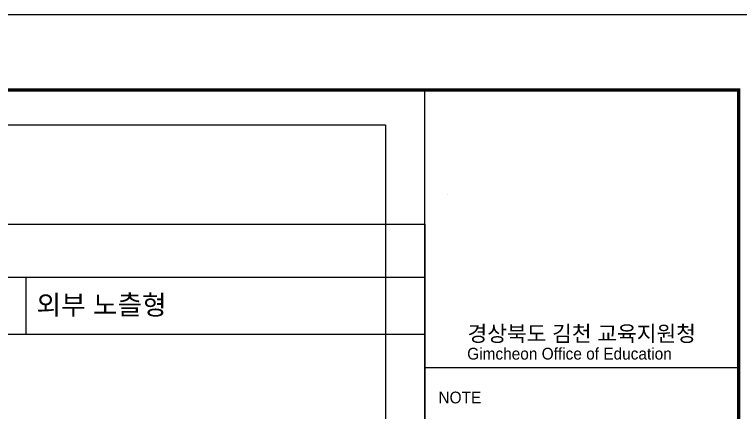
# Model space of a CAD drawing. Extents: x -25535497 to -25216507, y 8041684 to 8103002.
# Drawn here: x -25234618 to -25225369, y 8082492 to 8087569 of the extents above; entities that cross this region are included whole.
import ezdxf
from ezdxf.enums import TextEntityAlignment as Align

# ---------------------------------------------------------------- set-up
doc = ezdxf.new("R2010")
doc.units = 0
doc.header["$MEASUREMENT"] = 0
doc.layers.get('Defpoints').update_dxf_attribs({"color": 45})
for name, color, linetype in [('0_form', 8, 'Continuous'), ('F', 7, 'Continuous'), ('KMS_SHEET$0$form', 7, 'Continuous'), ('KMS_SHEET$0$TEXT', 7, 'Continuous'), ('SHEET_TEXT', 3, 'Continuous')]:
    doc.layers.add(name, color=color, linetype=linetype)
doc.layers.add('TEX', color=3, linetype='Continuous', lineweight=5)
doc.styles.add('KMS_SHEET$0$돋움', font='')
doc.styles.add('songdoh', font='')
doc.styles.add('울릉도L', font='')
doc.styles.get('KMS_SHEET$0$돋움').set_extended_font_data('Dotum')
doc.styles.get('songdoh').set_extended_font_data('Dotum')
doc.styles.get('울릉도L').set_extended_font_data('Dotum')

# ---------------------------------------------------------------- blocks, each defined once
blk = doc.blocks.new('KMS_SHEET$0$김천 도면폼(XR)')
at = {"color": 1}
blk.add_line((75242, 10507), (75242, 58666), dxfattribs=at)
at = {"color": 2, "const_width": 79.9}
blk.add_lwpolyline([(83232, 3182), (4501, 3182), (4501, 58666), (83232, 58666)], close=True, dxfattribs=at)
at = {"layer": 'Defpoints', "ltscale": 2}
blk.add_lwpolyline([(5500, 57780), (74243, 57780), (74243, 4293), (5500, 4293)], close=True, dxfattribs=at)
at = {"layer": 'KMS_SHEET$0$form', "color": 1}
blk.add_lwpolyline([(83232, 51588), (75242, 51588)], dxfattribs=at)
at = {"layer": 'KMS_SHEET$0$TEXT', "color": 3, "style": 'KMS_SHEET$0$돋움'}
blk.add_text('경상북도 김천 교육지원청', height=400, dxfattribs=at).set_placement((79237, 52258), align=Align.CENTER)
at = {"layer": 'KMS_SHEET$0$TEXT', "style": 'KMS_SHEET$0$돋움'}
blk.add_text('Gimcheon Office of Education', height=299.64, dxfattribs=at).set_placement((76322, 51796))
blk.add_text('NOTE', height=299.6, dxfattribs=at).set_placement((75591, 50830), align=Align.MIDDLE_LEFT)
blk = doc.blocks.new('KMS_SHEET', base_point=(2746843.44, 1131951.81))
at = {"xscale": 0.0100119047570738, "yscale": 0.0100119047570738, "zscale": 0.0100119047570738}
blk.add_blockref('KMS_SHEET$0$김천 도면폼(XR)', (2746832.63, 1131939.2), dxfattribs=at)

msp = doc.modelspace()

# ---------------------------------------------------------------- linework, layer by layer
for p, q in [((-25264804.2, 8084895.8), (-25229391.7, 8084895.8)), ((-25229391.7, 8084895.8), (-25229391.7, 8058831.5))]:
    msp.add_line(p, q)
at = {"layer": 'Defpoints', "ltscale": 4}
msp.add_lwpolyline([(-25266516.7, 8087569), (-25224466.7, 8087569), (-25224466.7, 8057869), (-25266516.7, 8057869)], close=True, dxfattribs=at)
at = {"layer": 'F'}
for p, q in [((-25241270.6, 8084216.7), (-25229391.7, 8084216.7)), ((-25234474, 8084216.7), (-25234474, 8083492)), ((-25241270.6, 8083492), (-25229391.7, 8083492))]:
    msp.add_line(p, q, dxfattribs=at)

# ---------------------------------------------------------------- block references
at = {"layer": '0_form', "ltscale": 4, "xscale": 50, "yscale": 50, "zscale": 50}
msp.add_blockref('KMS_SHEET', (-25266516.7, 8057869), dxfattribs=at)

# ---------------------------------------------------------------- texts
at = {"layer": 'SHEET_TEXT', "style": '울릉도L'}
msp.add_text('* NOTE.', height=1.03, dxfattribs=at).set_placement((-25229103.2, 8085273.2), align=Align.MIDDLE_LEFT)
at = {"layer": 'TEX', "color": 2, "style": 'songdoh'}
msp.add_text('외부 노츨형', height=250, dxfattribs=at).set_placement((-25234338, 8083740.1))

doc.saveas('drawing.dxf')
